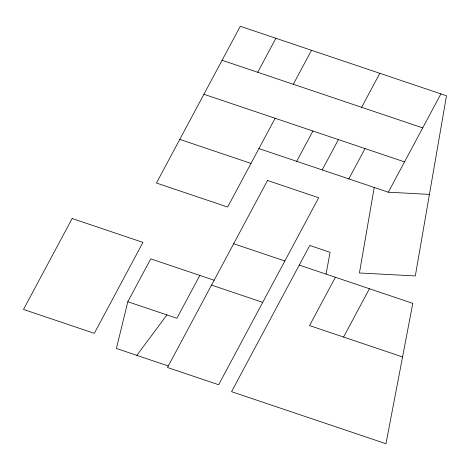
<?xml version="1.0" encoding="UTF-8"?>
<svg xmlns="http://www.w3.org/2000/svg" width="470" height="470" viewBox="0 0 470 470"><rect width="100%" height="100%" fill="white"/><g stroke="black" fill="none" stroke-linecap="round" stroke-linejoin="round"><path stroke-width="0.7" d="M374.232 187.454L359.427 272.976L415.31 275.943L446.5 95.78L240.282 26.273L156.445 183.036L227.662 207.041L275.132 118.27M326.051 274.116L330.093 252.337L309.736 245.475L231.551 391.68L385.97 443.727L412.795 303.35L299.255 265.08M214.144 280.238L150.729 258.864L127.811 301.728L116.396 348.47L168.295 365.965M257.707 72.274L275.89 38.276M293.315 84.277L311.498 50.278M199.821 275.414L176.896 318.272L127.811 301.728M296.705 161.322L312.92 131.007M322.191 169.911L338.4 139.596M361.636 107.301L379.819 73.302M348.822 178.888L365.037 148.573M335.38 277.259L309.542 325.581L402.555 356.936M258.923 148.59L388.314 192.201L440.889 93.888M343.576 337.055L369.42 288.733M136.852 355.367L166.909 314.906M388.314 192.201L429.427 194.38M222.099 60.272L422.712 127.887M203.915 94.27L404.529 161.886M179.781 139.402L250.998 163.407M233.666 243.73L284.844 260.979M211.541 285.102L262.718 302.357M72.133 218.521L23.5 309.454L94.311 333.324L142.945 242.391L72.133 218.521M267.489 180.492L167.479 367.493L218.656 384.742L318.666 197.741L267.489 180.492"/></g></svg>
